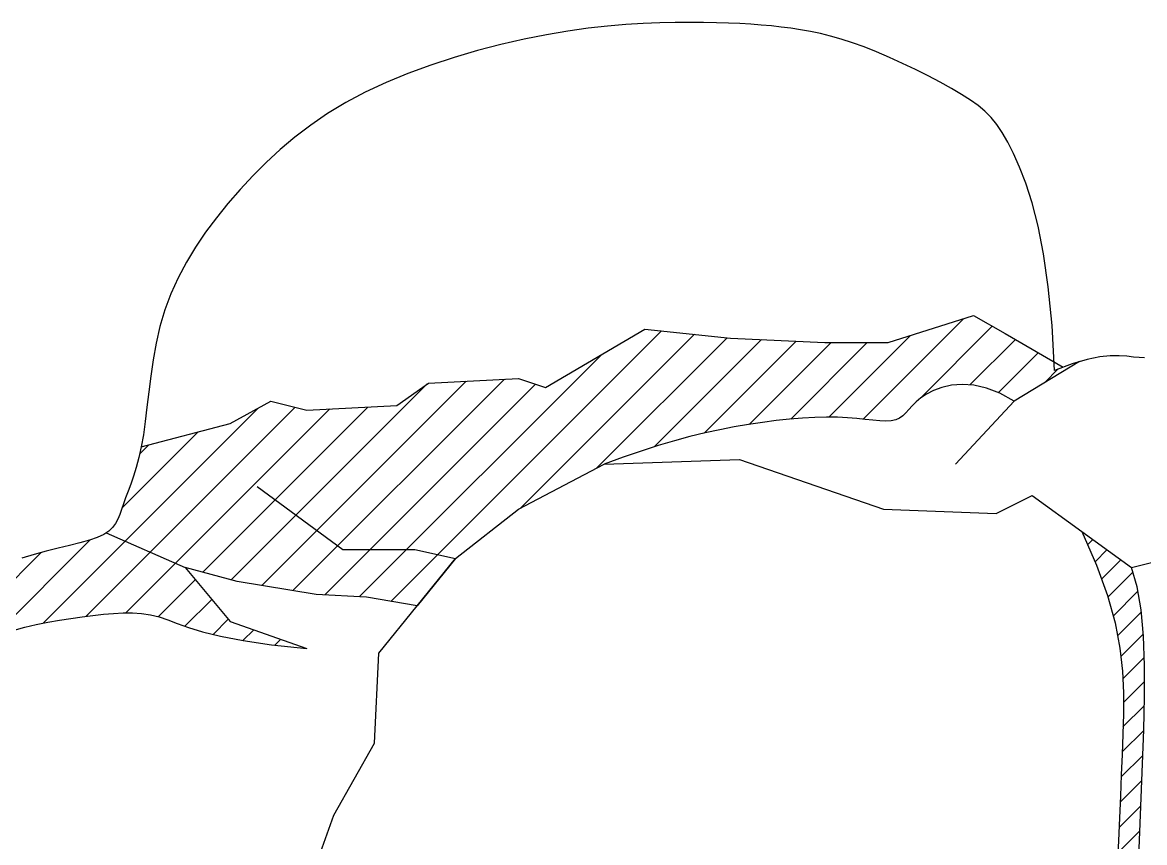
# Model space of a CAD drawing. Header units: inches. Extents: x 4.1 to 46.6, y 13.1 to 37.9.
# Drawn here: x 13.3295 to 13.4116, y 14.6904 to 14.7504 of the extents above; entities that cross this region are included whole.
import ezdxf

# ---------------------------------------------------------------- set-up
doc = ezdxf.new("R2010")
doc.units = ezdxf.units.IN
doc.header["$MEASUREMENT"] = 0
doc.layers.add('02', color=2, linetype='Continuous')
doc.layers.add('8', color=8, linetype='Continuous')

msp = doc.modelspace()

# ---------------------------------------------------------------- hatches: boundary and pattern name
at = {"layer": '8'}
h = msp.add_hatch(dxfattribs=at)
h.set_pattern_fill('ANSI31', color=256, scale=0.015, style=0)
h.set_pattern_definition([(44.99999999999999, (1.53809614157538, 14.83534044480351), (-0.001325825214724776, 0.001325825214724777), [])])
h.paths.add_polyline_path([(13.37205994342688, 14.71806640817252), (13.37344985319535, 14.71857385016213), (13.37476278100397, 14.71902387202593), (13.37600843263093, 14.7194212360528), (13.37719651385444, 14.71977070450251), (13.37833673091839, 14.72007703966395), (13.37943878936815, 14.72034500384055), (13.38051239521477, 14.72057935929209), (13.38156725470211, 14.72078486830745), (13.38261038837257, 14.72096537400379), (13.38363807745512, 14.72112104292777), (13.38464391817573, 14.72125112245434), (13.3856215069932, 14.72135485992934), (13.38656443943503, 14.72143150271316), (13.38746631242569, 14.72148029822441), (13.38832072149265, 14.72150049377982), (13.38912126309472, 14.72149133678343), (13.389862663385, 14.72145408161035), (13.39054416915636, 14.72139801069446), (13.39116615689593, 14.72133441346981), (13.39172900332372, 14.72127457941409), (13.39223308515969, 14.72122979794679), (13.39267877935666, 14.72121135851652), (13.39306646216895, 14.72123055057185), (13.39339651054937, 14.72129866356139), (13.39367250310491, 14.72142353738767), (13.39391082599062, 14.72159921372534), (13.39413106724854, 14.72181628468846), (13.39435281538638, 14.72206534243472), (13.39459565867904, 14.72233697906362), (13.39487918493572, 14.7226217867183), (13.39522298219848, 14.72291035751281), (13.39564663920785, 14.72319328359029), (13.39616545223865, 14.72345833133025), (13.39677755026381, 14.72368196405754), (13.39747677095468, 14.723837819377), (13.39825695221546, 14.72389953487894), (13.39911193101901, 14.72384074816822), (13.40003554550233, 14.72363509684968), (13.4010216326383, 14.72325621848453), (13.40206403056393, 14.72267775069216), (13.40684428139824, 14.72556680140136), (13.40629679690349, 14.72540639593084), (13.40500900549117, 14.72492302176127), (13.40497460592772, 14.72555648423898), (13.40140459853458, 14.72761847851965), (13.39909659306753, 14.72893600613046), (13.39283200473758, 14.72695971608212), (13.38821598961252, 14.72695971608212), (13.38129197390984, 14.72728909594756), (13.37502738069045, 14.72794786110629), (13.36777364652838, 14.72366589843753), (13.3657953548641, 14.72432466087506), (13.35920105296421, 14.72399527830297), (13.35689304284054, 14.72234837084128), (13.35029874094064, 14.72201898825464), (13.34766101724702, 14.72267775069216), (13.34469357975061, 14.72103084323047), (13.33818393833238, 14.71933036686554), (13.3380046992493, 14.71853742743136), (13.33781229685295, 14.71782338744837), (13.33761331279996, 14.71718035695543), (13.33741432874697, 14.71660044600597), (13.33722192635062, 14.71607576468253), (13.33704268726754, 14.71559842300943), (13.33688319292153, 14.71516053106919), (13.33674585660222, 14.71475529471812), (13.33661641813117, 14.71438030315497), (13.33647644919577, 14.71403424138137), (13.33630752101774, 14.71371579439895), (13.33609120528448, 14.71342364723845), (13.33580907368335, 14.71315648488693), (13.33562588555972, 14.71303473861648), (13.34139642868425, 14.71049062784462), (13.34521158648889, 14.70948137522376), (13.35099763497013, 14.70851800774566), (13.35466213411885, 14.70832533587694), (13.35837676403347, 14.70769088135151), (13.36117934439565, 14.71114939028215), (13.3657953548641, 14.71477259051338)])
h.paths.add_polyline_path([(13.34139642868425, 14.71049062784462), (13.33562588555972, 14.71303473861648), (13.33544269743609, 14.71291299234602), (13.33497364799726, 14.71269185464647), (13.33438985915157, 14.71249033220105), (13.3337047137716, 14.71229998716902), (13.33293795636158, 14.71211095712082), (13.33210933189142, 14.71191337962685), (13.33123858509819, 14.7116973922721), (13.33034546071897, 14.71145313259789), (13.32944970372367, 14.71117073820372), (13.32857105884935, 14.71084034666004), (13.32772663844983, 14.71045593091279), (13.32692302371609, 14.7100268054974), (13.32616416415433, 14.70956612031026), (13.32545400833945, 14.70908702527689), (13.32479650531198, 14.70860267027914), (13.32419560411248, 14.70812620525706), (13.32365525378148, 14.70767078010707), (13.32317940335955, 14.70724954472556), (13.32276925914223, 14.70687312861722), (13.32241505877349, 14.70654207971987), (13.32210429691943, 14.70625442553595), (13.32182446847904, 14.70600819355335), (13.32156306881691, 14.70580141131817), (13.3213075925992, 14.70563210631829), (13.32104553472485, 14.70549830607073), (13.32076439009282, 14.70539803809246), (13.32045406712453, 14.70532669990374), (13.32011412670138, 14.70526916911061), (13.31974654392573, 14.70520769335147), (13.31935329250294, 14.70512452022107), (13.31893634753536, 14.70500189737234), (13.31849768319401, 14.70482207242916), (13.31803927388276, 14.70456729298624), (13.31756309447113, 14.70421980668201), (13.31707287397469, 14.70376887442129), (13.31657936288278, 14.703231810262), (13.31609506606358, 14.70263294151394), (13.31563248861815, 14.70199659551603), (13.31520413541469, 14.7013470995926), (13.31482251178707, 14.70070878108257), (13.3145001226035, 14.70010596729574), (13.3142494727322, 14.69956298557102), (13.31407813149738, 14.69909780745096), (13.31397392278771, 14.69870298130721), (13.31391973401654, 14.69836469978785), (13.31389845352854, 14.69806915546818), (13.31389296873706, 14.69780254095261), (13.31388616775396, 14.69755104886011), (13.31386093822542, 14.69730087179508), (13.31380016779761, 14.69703820236194), (13.31369091318223, 14.69675065772484), (13.31353690339486, 14.69643155335965), (13.31334603651661, 14.69607562927289), (13.31312621062855, 14.69567762550017), (13.3128853238118, 14.69523228206257), (13.31263127344894, 14.69473433898114), (13.31237195808674, 14.69417853629151), (13.31211527534063, 14.69355961401473), (13.31186758754077, 14.69287636672837), (13.31162911401364, 14.69214380725046), (13.3113985385676, 14.69138100297008), (13.31117454454537, 14.69060702123264), (13.31095581575531, 14.68984092944178), (13.31074103600579, 14.6891017949429), (13.31052888887237, 14.68840868513965), (13.31031805793057, 14.68778066739199), (13.31010689799908, 14.68723154909552), (13.30989244700643, 14.68675409783194), (13.30967141435715, 14.68633582114584), (13.30944050945575, 14.68596422665454), (13.30919644100825, 14.68562682191717), (13.308935918652, 14.68531111452197), (13.30865565155867, 14.68500461205716), (13.30835234889994, 14.68469482209642), (13.30802458458814, 14.68437144387739), (13.30767839173089, 14.68403294324984), (13.30732166840929, 14.68367997772751), (13.30696231223877, 14.68331320479504), (13.30660822153325, 14.68293328195162), (13.30626729414101, 14.68254086671098), (13.3059474279103, 14.68213661657231), (13.30565652068938, 14.68172118903479), (13.30540016693297, 14.68129480326482), (13.30517474682304, 14.68085592511219), (13.30497433691519, 14.68040258206478), (13.30479301353219, 14.67993280165414), (13.30462485346246, 14.67944461135361), (13.30446393326159, 14.67893603868018), (13.30430432925235, 14.67840511116541), (13.30414011822316, 14.67784985628262), (13.30396724147025, 14.67726884947209), (13.30378909948516, 14.67666285780891), (13.30361095726724, 14.67603319630601), (13.30751669736813, 14.67432011339864), (13.30731946932386, 14.67806368113546), (13.30988344810206, 14.67786665053157), (13.3085028422461, 14.68082209860316), (13.31205297102454, 14.67963992046592), (13.31185574298027, 14.6820042767404), (13.31540587199154, 14.6810191291925), (13.31481418296929, 14.68298942699497), (13.318561539792, 14.6810191291925), (13.31658924491379, 14.68535378600521), (13.31621256451356, 14.68656424068198), (13.31601897677641, 14.68783096618884), (13.31598189523677, 14.68912399006243), (13.31607473296347, 14.69041333981025), (13.31627090349096, 14.69166904296893), (13.3165438203537, 14.69286112706053), (13.31686689685333, 14.69395961962167), (13.31721354629147, 14.69493454818897), (13.31756148793968, 14.69576375805358), (13.31790566238809, 14.69645636559747), (13.31824531666237, 14.69702930502993), (13.31857969732258, 14.69749951047291), (13.31890805069591, 14.69788391613568), (13.31922962334241, 14.69819945616931), (13.31954366228777, 14.69846306475396), (13.3198494138592, 14.69869167605524), (13.32014625011246, 14.6989000290678), (13.32043404578465, 14.69909408210245), (13.32071280041012, 14.69927759831356), (13.32098251468736, 14.69945434084096), (13.32124318791787, 14.69962807282448), (13.32149482056732, 14.69980255741851), (13.32173741263571, 14.69998155774832), (13.32197096365738, 14.70016883698284), (13.3221961649065, 14.70036790737234), (13.3224164690287, 14.70058127768155), (13.32263601971093, 14.70081120584385), (13.32285896087299, 14.7010599497344), (13.32308943573619, 14.70132976725748), (13.32333158822033, 14.70162291631735), (13.32358956201236, 14.70194165480374), (13.32386750056642, 14.70228824062091), (13.32416979879375, 14.70266305011049), (13.32450185603696, 14.7030589332617), (13.32486932263012, 14.70346685853022), (13.32527784914012, 14.70387779432807), (13.32573308590102, 14.70428270912547), (13.32624068347971, 14.70467257131989), (13.32680629221025, 14.70503834939612), (13.32743556265953, 14.70537101175163), (13.32813106877032, 14.7056637220276), (13.32888307938586, 14.70591842449088), (13.32967878672528, 14.70613925862293), (13.3305053830077, 14.70633036387611), (13.33135006091791, 14.70649587973188), (13.3322000124422, 14.70663994565715), (13.33304243003252, 14.70676670111883), (13.33386450614083, 14.70688028556927), (13.33465600692901, 14.70698301963151), (13.33541699526134, 14.70706994848027), (13.33615010817769, 14.70713429844639), (13.3368579824851, 14.70716929586073), (13.33754325475778, 14.70716816703956), (13.33820856226842, 14.70712413832829), (13.33885654182407, 14.70703043602865), (13.33948983023177, 14.70688028647149), (13.34012269512053, 14.7066702902421), (13.3408159285714, 14.70641054479805), (13.34164195325459, 14.70611452186589), (13.3426731918403, 14.70579569315763), (13.34398206699873, 14.70546753039983), (13.34564100186574, 14.70514350531906), (13.3477224188787, 14.70483708959822), (13.35029874094064, 14.70456175499297), (13.34469357975061, 14.7065380450413)])
h = msp.add_hatch(dxfattribs=at)
h.set_pattern_fill('ANSI31', color=256, scale=0.01, style=0)
h.set_pattern_definition([(44.99999999999999, (1.53809614157538, 14.83534044480351), (-0.0008838834764831844, 0.0008838834764831844), [])])
h.paths.add_polyline_path([(13.40976425403963, 14.66802096424093), (13.40996656943346, 14.66971923171244), (13.41015149726766, 14.67149405469994), (13.41031968201744, 14.6733525097998), (13.41047176722671, 14.6753016735793), (13.41060871937546, 14.67734594207016), (13.41073279179867, 14.67947898927835), (13.4108465607674, 14.68169180865974), (13.41095260208706, 14.68397539367018), (13.41105349179591, 14.68632073780921), (13.41115180546652, 14.68871883450359), (13.41125011936995, 14.69116067723829), (13.41135100884597, 14.69363725948373), (13.41145329390886, 14.69613346310965), (13.41154076745036, 14.69860972372866), (13.41159346610542, 14.70102036530901), (13.41159142697464, 14.70331971186264), (13.41151468622732, 14.70546208740146), (13.41134328119691, 14.7074018159083), (13.41105724828552, 14.70909322139508), (13.4106366241281, 14.71049062784462), (13.40700975693065, 14.71312568169836), (13.4080907232524, 14.71066496764709), (13.40888801849681, 14.7084474302292), (13.40944253494266, 14.7064383299194), (13.40979516510154, 14.70460292719239), (13.40998680171791, 14.70290648250833), (13.41005833660486, 14.70131425632738), (13.41005066273968, 14.69979150912426), (13.4100046721683, 14.69830350137366), (13.40995374442312, 14.69681806683824), (13.40990120665404, 14.6953133325342), (13.40984287303175, 14.6937699987366), (13.40977455772693, 14.69216876576414), (13.40969207491028, 14.69049033392097), (13.40959123898531, 14.68871540351123), (13.40946786388989, 14.68682467483908), (13.40931776379469, 14.68479884819411), (13.40913852401312, 14.68263052539718), (13.40893481326523, 14.6803599141322), (13.40871307118098, 14.67803912364346), (13.40847973762314, 14.67572026314614), (13.40824125222164, 14.6734554418554), (13.40800405483927, 14.67129676897187), (13.40777458533879, 14.66929635372529), (13.40755928311731, 14.66750630533082), (13.40736276334385, 14.66596393654348), (13.40718234311092, 14.66464737439404), (13.40701351435158, 14.66351994940945), (13.40685176923174, 14.66254499216032), (13.40669260015014, 14.66168583320271), (13.40653149903986, 14.66090580307813), (13.40636395806681, 14.66016823235717), (13.40618546962972, 14.6594364515959), (13.40599292124855, 14.65868161843267), (13.40592973706546, 14.65844161538283), (13.40594564056258, 14.65814249602139), (13.40584994879785, 14.65782058331118), (13.40571222947213, 14.65762230763088), (13.40557691319148, 14.65712048633307), (13.4053611816303, 14.65633477372925), (13.40514544983628, 14.65555935430624), (13.40493358209963, 14.65480452123032), (13.40472944201204, 14.65408056766777), (13.40453689339805, 14.65339778681394), (13.40435990764993, 14.65276464906222), (13.40420288503404, 14.65218233385989), (13.40407033338445, 14.65165019786676), (13.4039667607681, 14.65116759781543), (13.40389667501907, 14.65073389033663), (13.40386458350579, 14.65034843216293), (13.40387499476086, 14.65001057995417), (13.40393241591985, 14.64971969039928), (13.40403888681206, 14.64947533460967), (13.40418657198782, 14.64927794148847), (13.40436516799267, 14.64912815434676), (13.40456437113929, 14.6490266164665), (13.40477387797321, 14.64897397120243), (13.40498338480714, 14.64897086185104), (13.40518258795376, 14.64901793172342), (13.4053611839586, 14.64911582414519), (13.40551208894934, 14.64926646906409), (13.40564109854634, 14.64947694307651), (13.40575722865063, 14.64975560937186), (13.40586949493039, 14.65011083118319), (13.40598691282096, 14.65055097172902), (13.40611849845621, 14.65108439424242), (13.40627326703864, 14.65171946191279), (13.40646023423645, 14.65246453797321), (13.40668562547538, 14.65332498348019), (13.4069445033488, 14.65429415071143), (13.40722914044048, 14.65536238984081), (13.4075318086357, 14.65652005096948), (13.40768829457696, 14.65713876761314), (13.40782536756481, 14.65794992258182), (13.40795494224179, 14.65821396949926), (13.40816032820615, 14.65906503984755), (13.40847072405043, 14.66043306784289), (13.408768240402, 14.66185191840217), (13.409046544733, 14.66331472940968), (13.40930488569896, 14.6648257896641), (13.40954390754226, 14.66639217576179)])
h.paths.add_polyline_path([(13.39167661759305, 14.66292460120625), (13.39039977154928, 14.6632271979079), (13.38912253621268, 14.66354199061337), (13.38784504126991, 14.6638700605736), (13.38656741640764, 14.66421248903956), (13.38528858944076, 14.66457055233062), (13.38400267860155, 14.66494630702531), (13.38270260048333, 14.66534200474146), (13.38138127098094, 14.66575989709694), (13.38003160668771, 14.66620223573867), (13.37864652373131, 14.66667127229906), (13.37721893847223, 14.66716925836684), (13.37574176703814, 14.66769844561808), (13.37418452817249, 14.66826612502794), (13.37242314921926, 14.66889974511745), (13.37031015967253, 14.66963179376492), (13.36769808949205, 14.67049475883417), (13.36443946817192, 14.67152112823263), (13.3603868256719, 14.67274338983865), (13.35539269125323, 14.67419403153056), (13.34930959510851, 14.67590554118673), (13.34956487807679, 14.67469502006591), (13.34983722613427, 14.6737559816875), (13.35012824907201, 14.6730511132237), (13.35028390334222, 14.67279710757888), (13.35050213154639, 14.67247766118547), (13.35077276061523, 14.6721946349326), (13.35112946880284, 14.67196839949341), (13.35151129219915, 14.67182708278873), (13.35191984059523, 14.67173337203443), (13.35235661668005, 14.6716555298963), (13.35282269380289, 14.67158412095617), (13.35331903774525, 14.67151528530397), (13.35384661452147, 14.67144516298598), (13.3544063901459, 14.67136989407757), (13.3549993301672, 14.67128561863959), (13.35562640129822, 14.67118847674741), (13.35628856862198, 14.67107460846185), (13.35698567171815, 14.67094122604343), (13.35771304140101, 14.67078983059494), (13.35846488228302, 14.67062299538978), (13.35923539827812, 14.67044329371587), (13.36001879376593, 14.67025329884658), (13.36080927289325, 14.67005558409895), (13.36160104003969, 14.66985272271726), (13.36238829935203, 14.66964728801853), (13.36316675789888, 14.66944131718359), (13.3639381325734, 14.66923470297937), (13.36470564342338, 14.66902680210936), (13.36547251049663, 14.66881697124794), (13.36624195337529, 14.66860456708404), (13.36701719210717, 14.66838894630658), (13.3678014462744, 14.66816946560451), (13.36859793615761, 14.6679454816522), (13.36940773510608, 14.66771688723114), (13.3702233294421, 14.66748571955126), (13.37103506018641, 14.66725455188592), (13.37183326719563, 14.66702595753762), (13.37260829125765, 14.66680250979428), (13.37335047269474, 14.66658678194384), (13.37405015159632, 14.66638134727421), (13.37469766851748, 14.66618877908789), (13.37528636915843, 14.66601079289561), (13.37582161979984, 14.66584567317208), (13.37631179233315, 14.66569084661481), (13.37676525795135, 14.66554373995044), (13.37719038901153, 14.66540177986193), (13.37759555647384, 14.66526239306134), (13.37798913269538, 14.66512300624621), (13.37837948886911, 14.66498104612859), (13.37877349419753, 14.66483426106155), (13.37917200736004, 14.66468168607847), (13.37957438411425, 14.66452267785374), (13.37997998091626, 14.66435659306174), (13.38038815375651, 14.6641827883914), (13.38079825839262, 14.6640006205171), (13.38120965104784, 14.66380944612778), (13.38162168747979, 14.66360862188325), (13.38203243612546, 14.6633970755984), (13.3824348131125, 14.66317201951918), (13.38282044654946, 14.6629302370466), (13.38318096524338, 14.66266851153799), (13.38350799706998, 14.66238362637981), (13.38379317060347, 14.66207236495851), (13.38402811395238, 14.66173151063143), (13.38420445569093, 14.66135784679958), (13.38431758065011, 14.66094933626758), (13.3843778996193, 14.66050865954188), (13.38439958011034, 14.66003967654709), (13.38439678940225, 14.65954624726604), (13.38438369523968, 14.65903223159424), (13.38437446490164, 14.65850148951452), (13.38438326589997, 14.6579578809224), (13.3844242657465, 14.65740526581525), (13.38450937768678, 14.65684804019569), (13.38464149999666, 14.65629274452388), (13.38482127622004, 14.65574645539622), (13.38504935083213, 14.65521624935085), (13.38532636737685, 14.6547092029405), (13.38565297009657, 14.65423239274699), (13.38602980276804, 14.65379289533761), (13.3864575094008, 14.65339778726505), (13.38693501687843, 14.65305264400834), (13.38745438264917, 14.65275703666433), (13.38800594726811, 14.65250903528525), (13.38858005105752, 14.65230670989425), (13.3891670341068, 14.65214813052902), (13.3897572372039, 14.65203136721269), (13.39034100067104, 14.65195448996841), (13.3909086648305, 14.65191556881931), (13.39145239446546, 14.65191342436177), (13.39197165313411, 14.65194987932503), (13.39246772862273, 14.65202750702614), (13.39294190918329, 14.65214888075301), (13.39339548236924, 14.65231657379357), (13.39382973619971, 14.65253315943577), (13.3942459586938, 14.65280121101117), (13.39464543787065, 14.65312330177861), (13.39502924707952, 14.65349943175264), (13.3953976005246, 14.65391930776699), (13.39575049867156, 14.65437006330925), (13.39608794152039, 14.65483883191067), (13.39640992860544, 14.6553127471025), (13.39671646062519, 14.65577894240144), (13.39700753734681, 14.65622455130964), (13.39728315853748, 14.65663670735833), (13.39754375353689, 14.65700490292969), (13.39779146927643, 14.65732806580948), (13.39802888156149, 14.65760748266351), (13.39825856619748, 14.65784444014301), (13.39848309898983, 14.65804022491378), (13.39870505574393, 14.6581961236125), (13.39903667829233, 14.65837137870134), (13.39938150862466, 14.6584375148714), (13.39962087179768, 14.65844775047029), (13.39987388280454, 14.65842627257101), (13.40014478964034, 14.65837523747635), (13.40043784030016, 14.65829680146001), (13.40075728324476, 14.65819312082479), (13.40110736600357, 14.65806635185894), (13.40149233703735, 14.6579186508798), (13.40191391254078, 14.65775398748977), (13.40236368220533, 14.65758358456245), (13.40283070392209, 14.65742047831467), (13.40330403558212, 14.65727770493416), (13.40377273554216, 14.65716830062323), (13.40422586146045, 14.65710530158416), (13.40465247146088, 14.65710174403378), (13.40504162343453, 14.65717066415985), (13.40538145093481, 14.65732057707377), (13.4056563892332, 14.65754191355248), (13.40571222947213, 14.65762230763088), (13.40578878092813, 14.65790619896601), (13.40592973706546, 14.65844161538283), (13.40592697499554, 14.65849356139828), (13.40577746326338, 14.65885968911337), (13.40548061583425, 14.6592267888673), (13.40501994340914, 14.65958077036069), (13.40438543962549, 14.65991059995307), (13.40359303126345, 14.66021747078506), (13.40266512757401, 14.66050563259799), (13.40162413804094, 14.66077933520595), (13.40049247214804, 14.66104282839391), (13.39929253914627, 14.66130036194685), (13.39804674898508, 14.6615561856352), (13.3967775106826, 14.66181454927304), (13.39550352053951, 14.66207917452724), (13.39422862189124, 14.66235167078142), (13.39295294419165, 14.66263311924289)])
h.paths.add_polyline_path([(13.41851476304467, 14.6573375387425), (13.41787827624242, 14.65737262895439), (13.41724979276071, 14.65743436996584), (13.4166279787128, 14.65752542685826), (13.41601123664762, 14.65764702471373), (13.41539691392566, 14.65779462864615), (13.41478209434311, 14.65796226377009), (13.41416386216181, 14.65814395520013), (13.41353930094513, 14.65833372807996), (13.41290549472208, 14.65852560750958), (13.41225952728885, 14.65871361860357), (13.41159848244163, 14.65889178649107), (13.4109238796332, 14.65905002101957), (13.41025497908007, 14.65916177093917), (13.40961547688815, 14.65919636968923), (13.40902906869772, 14.65912315076733), (13.4085194506147, 14.65891144762739), (13.40811031827937, 14.65853059375243), (13.40795494224179, 14.65821396949926), (13.40784478051822, 14.65775748425679), (13.40768829457696, 14.65713876761314), (13.40870773027885, 14.65714524529634), (13.40959208136658, 14.65712866635753), (13.41035073650303, 14.65708623298727), (13.41099308504957, 14.6570151474198), (13.41152851590189, 14.65691261184569), (13.41196641749005, 14.6567758284555), (13.41231617917541, 14.65660199946891), (13.41258718938801, 14.65638832709104), (13.4127891625208, 14.65613303504236), (13.41293311146322, 14.65583843314838), (13.4130303741363, 14.65550785272083), (13.41309228869389, 14.65514462510058), (13.41313019328985, 14.65475208162846), (13.41315542584519, 14.65433355364533), (13.41317932451378, 14.65389237246294), (13.41321322721663, 14.65343186942212), (13.41326691610041, 14.65295598662218), (13.41334394788603, 14.65247110913791), (13.41344632375288, 14.65198423281712), (13.41357604394901, 14.6515023534785), (13.41373510988663, 14.65103246698439), (13.41392552227947, 14.65058156918261), (13.41414928184125, 14.65015665587729), (13.41440838951851, 14.64976472293077), (13.41470434567194, 14.64941148917299), (13.41503665041412, 14.64909756531873), (13.4154043032718, 14.64882228510854), (13.41580630353886, 14.64858498223933), (13.41624165120768, 14.64838499045166), (13.41670934557217, 14.648221643457), (13.41720838639188, 14.64809427496678), (13.41773777296069, 14.64800221870704), (13.41829528244446, 14.64794480840377), (13.41887380070287, 14.64792137781209), (13.41946499076906, 14.647931260658), (13.420060515909, 14.64797379068208), (13.42065203938867, 14.64804830165398), (13.42123122447404, 14.64815412729971), (13.42178973443109, 14.64829060137439), (13.42231923229295, 14.64845705761858), (13.42281293733279, 14.64865271874172), (13.42327029424953, 14.6488763632124), (13.42369230305079, 14.64912665849718), (13.42407996420982, 14.64940227203354), (13.42443427819993, 14.6497018712735), (13.42475624549436, 14.65002412365451), (13.42504686633359, 14.65036769661404), (13.42530714119087, 14.65073125760413), (13.4255382370134, 14.651112974364), (13.42574198850664, 14.65150901586916), (13.42592039568584, 14.65191505138231), (13.42607546019602, 14.65232675016617), (13.42620918228525, 14.65273978149802), (13.42632356313291, 14.65314981462601), (13.42642060345273, 14.65355251882741), (13.42650230395842, 14.65394356336495), (13.42657144394937, 14.65431895065288), (13.42663391450654, 14.65467601558069), (13.42669638506371, 14.65501242618942), (13.42676552528749, 14.65532585052009), (13.42684800414602, 14.65561395662829), (13.42695049130592, 14.65587441252595), (13.42707965643379, 14.65610488628321), (13.42724216849777, 14.65630304591199), (13.42744425245795, 14.65646783648575), (13.42769035491395, 14.65660331113489), (13.42798447706039, 14.65671480006589), (13.42833062079038, 14.65680763342701), (13.42873278776418, 14.65688714138108), (13.42919497987489, 14.65695865410547), (13.42972119831714, 14.65702750177755), (13.43031544521685, 14.65709901456015), (13.43098061046797, 14.65717768978087), (13.43171513806331, 14.65726469342647), (13.4325163597637, 14.6573603585903), (13.43338160826127, 14.65746501843845), (13.43430821554969, 14.65757900609336), (13.43529351385544, 14.65770265466293), (13.43633483540501, 14.6578362972987), (13.43742951242487, 14.65798026712313), (13.43857293207432, 14.65813434204486), (13.43975269984688, 14.65829607907384), (13.44095447686735, 14.65846247996254), (13.44216392379488, 14.65863054652167), (13.44336670128862, 14.65879728051826), (13.44454847000773, 14.65895968371936), (13.44569489084418, 14.65911475793567), (13.44679162422429, 14.65925950493423), (13.44782788799378, 14.65939198140862), (13.44880712827901, 14.65951446381681), (13.44973634769443, 14.65963028349964), (13.45062254932012, 14.65974277181252), (13.45147273600335, 14.6598552601254), (13.45229391059141, 14.65997107980823), (13.45309307616438, 14.66009356220187), (13.45387723556954, 14.66022603869081), (13.45465081840987, 14.66037076259548), (13.45540796247545, 14.66052567519822), (13.45614023231204, 14.66068763974639), (13.45683919223259, 14.66085351951645), (13.45749640701573, 14.66102017775578), (13.45810344097438, 14.66118447771172), (13.45865185842152, 14.66134328264619), (13.45913322436857, 14.66149345582111), (13.45954105844024, 14.66163267461983), (13.45987670243952, 14.66176187302793), (13.46014345394681, 14.66188279913789), (13.4603446103097, 14.66199720105672), (13.4604834684101, 14.66210682689146), (13.46056332606125, 14.66221342473458), (13.46058748037788, 14.66231874270764), (13.46055922894041, 14.66242452891769), (13.46048154755729, 14.66253156008773), (13.46035612890731, 14.66263672756489), (13.46018434413011, 14.66273595129772), (13.4599675645982, 14.66282515123479), (13.45970716145123, 14.66290024735375), (13.4594045060617, 14.66295715961772), (13.45906096956926, 14.66299180797526), (13.45867792357924, 14.66300011238949), (13.4582575271302, 14.66297963980927), (13.45780509365025, 14.66293454503924), (13.45732672423358, 14.66287062989889), (13.45682851974155, 14.66279369617863), (13.456316581734, 14.66270954568339), (13.45579701130512, 14.66262398023267), (13.45527590978193, 14.66254280160232), (13.45475937802578, 14.66247181161183), (13.45425261188532, 14.66241517881739), (13.45375718389872, 14.66237053883836), (13.45327376089293, 14.66233389407447), (13.45280300992775, 14.66230124691086), (13.45234559806298, 14.66226859971815), (13.45190219189274, 14.66223195488149), (13.45147345847684, 14.66218731480061), (13.45106006464223, 14.66213068186065), (13.45065967626172, 14.66205916888888), (13.45025795399445, 14.66197433051005), (13.44983755731258, 14.66187883183469), (13.44938114568825, 14.66177533790054), (13.44887137836079, 14.66166651381812), (13.44829091503519, 14.66155502463974), (13.44762241495076, 14.66144353547591), (13.44684853757965, 14.6613347113935), (13.44595766746673, 14.66123010701725), (13.44496108642082, 14.66112683517443), (13.44387580178912, 14.66102089827931), (13.442718820686, 14.66090829870248), (13.44150715045865, 14.66078503881457), (13.44025779775578, 14.66064712101528), (13.43898776969175, 14.66049054770432), (13.43771407361376, 14.66031132123775), (13.43645177133615, 14.66010716521581), (13.43520814347315, 14.65988268799723), (13.43398852557178, 14.65964421912671), (13.43279825317907, 14.6593980881635), (13.43164266207489, 14.65915062466687), (13.43052708757344, 14.65890815818151), (13.42945686522174, 14.65867701826668), (13.42843733056682, 14.65846353445253), (13.42747209620896, 14.65827270379399), (13.42655788319419, 14.65810419313951), (13.42568968915614, 14.65795633681867), (13.4248625121941, 14.65782746916105), (13.4240713501745, 14.65771592451077), (13.42331120096381, 14.65762003718286), (13.4225770626613, 14.65753814150688), (13.42186393290061, 14.65746857182697), (13.42116742119427, 14.6574103842477), (13.42048558224226, 14.65736552207548), (13.41981708215783, 14.65733665037718), (13.41916058705422, 14.6573264342342)])

# ---------------------------------------------------------------- linework, layer by layer
at = {"layer": '02'}
for points in [[(13.40500900549117, 14.72492302176127), (13.40483036920662, 14.72821258109346), (13.40455926120515, 14.73104123605757), (13.40421378150816, 14.7334530388371), (13.40381202897291, 14.73549204167378), (13.40337210315514, 14.73720229676568), (13.40291210337776, 14.73862785631085), (13.40245012942935, 14.7398127725219), (13.40200428016718, 14.74080109761147), (13.40158684159863, 14.74163337715894), (13.40118684414077, 14.74233613012351), (13.40078750489513, 14.74293236884572), (13.40037204073045, 14.74344510568065), (13.39992366851541, 14.74389735293974), (13.39942560511875, 14.74431212296352), (13.39886106740917, 14.74471242809253), (13.39821327248822, 14.74512128066729), (13.39747141515139, 14.7455561043071), (13.39664860422957, 14.74601196778989), (13.39576392601478, 14.74647835120144), (13.39483646749753, 14.74694473462754), (13.39388531496982, 14.74740059813942), (13.39292955542217, 14.74783542180834), (13.39198827561225, 14.74823868570551), (13.39108056183207, 14.74859986991672), (13.39022100348259, 14.74891108448086), (13.38940620007227, 14.74917495940921), (13.38862825375284, 14.74939675463705), (13.38787926667604, 14.74958173012877), (13.38715134052794, 14.74973514584875), (13.38643657746027, 14.74986226176137), (13.38572707985762, 14.74996833780191), (13.38501494940604, 14.7500586339493), (13.38429239815335, 14.75013753348779), (13.38355207656744, 14.75020591309752), (13.38278674477945, 14.75026377276393), (13.38198916315335, 14.75031111250158), (13.38115209182027, 14.75034793228136), (13.38026829091135, 14.75037423213238), (13.37933052102338, 14.75039001204008), (13.3783315422875, 14.75039527200446), (13.37726521170001, 14.75038891622265), (13.37612977441634, 14.75036546553477), (13.37492457199144, 14.75031834500718), (13.37364894621308, 14.75024097967711), (13.37230223933469, 14.75012679461091), (13.37088379267837, 14.74996921484584), (13.36939294849756, 14.74976166543368), (13.3678290483472, 14.7494975714117), (13.36619527362521, 14.74917178242052), (13.36451016207459, 14.74878484635432), (13.36279609151418, 14.74833873571064), (13.36107543906431, 14.74783542295794), (13.35937058277662, 14.74727688059378), (13.35770389953862, 14.74666508108661), (13.35609776716913, 14.74600199693399), (13.35457456302132, 14.74528960060437), (13.35315150887939, 14.74453008376171), (13.35182520448464, 14.74372651470643), (13.35058709377657, 14.74288218094901), (13.34942862022902, 14.74200036992719), (13.34834122824716, 14.74108436915143), (13.34731636177051, 14.74013746610311), (13.3463454642729, 14.73916294824906), (13.34541998015951, 14.73816410308521), (13.34453387585702, 14.7371435605792), (13.3436912105349, 14.73610132074558), (13.34289856515127, 14.73503672607061), (13.34216252182844, 14.7339491190842), (13.34148966222304, 14.73283784227263), (13.34088656729321, 14.73170223815126), (13.34035981916125, 14.73054164920635), (13.33991599948379, 14.72935541795326), (13.33955817929703, 14.72814551687501), (13.33927538925084, 14.72692443838335), (13.339053150306, 14.72570730487226), (13.33887698225911, 14.72450923872114), (13.33873240630376, 14.72334536233851), (13.33860494223657, 14.72223079811832), (13.3384801110183, 14.72118066842544), (13.33834343291122, 14.72021009566837), (13.33818393833238, 14.71933036686554), (13.3380046992493, 14.71853742743136), (13.33781229685295, 14.71782338744837), (13.33761331279996, 14.71718035695543), (13.33741432874697, 14.71660044600597), (13.33722192635062, 14.71607576468253), (13.33704268726754, 14.71559842300943), (13.33688319292153, 14.71516053106919), (13.33674585660222, 14.71475529471812), (13.33661641813117, 14.71438030315497), (13.33647644919577, 14.71403424138137), (13.33630752101774, 14.71371579439895), (13.33609120528448, 14.71342364723845), (13.33580907368335, 14.71315648488693), (13.33544269743609, 14.71291299234602), (13.33497364799726, 14.71269185464647), (13.33438985915157, 14.71249033220105), (13.3337047137716, 14.71229998716902), (13.33293795636158, 14.71211095712082), (13.33210933189142, 14.71191337962685), (13.33123858509819, 14.7116973922721), (13.33034546071897, 14.71145313259789), (13.32944970372367, 14.71117073820372)], [(13.33818393833238, 14.71933036686554), (13.34469357975061, 14.72103084323047), (13.34766101724702, 14.72267775069216), (13.35029874094064, 14.72201898825464), (13.35689304284054, 14.72234837084128), (13.35920105296421, 14.72399527830297), (13.3657953548641, 14.72432466087506), (13.36777364652838, 14.72366589843753), (13.37502738069045, 14.72794786110629), (13.38129197390984, 14.72728909594756), (13.38821598961252, 14.72695971608212), (13.39283200473758, 14.72695971608212), (13.39909659306753, 14.72893600613046), (13.40140459853458, 14.72761847851965), (13.40565290119733, 14.72516470884606)], [(13.41160889509368, 14.72584662909961), (13.41121505926597, 14.72585819224063), (13.41078849257204, 14.72590528028835), (13.41030868426199, 14.72596337095186), (13.40975237106207, 14.7260035365953), (13.40909628923285, 14.7259968495537), (13.40831717526774, 14.72591438219118), (13.40739176566015, 14.72572720687188), (13.40629679690349, 14.72540639593084), (13.40500900549117, 14.72492302176127)], [(13.40684428139824, 14.72556680140136), (13.40206403056393, 14.72267775069216), (13.39777773366544, 14.71806640817252)], [(13.40206403056393, 14.72267775069216), (13.4010216326383, 14.72325621848453), (13.40003554550233, 14.72363509684968), (13.39911193101901, 14.72384074816822), (13.39825695221546, 14.72389953487894), (13.39747677095468, 14.723837819377), (13.39677755026381, 14.72368196405754), (13.39616545223865, 14.72345833133025), (13.39564663920785, 14.72319328359029), (13.39522298219848, 14.72291035751281), (13.39487918493572, 14.7226217867183), (13.39459565867904, 14.72233697906362), (13.39435281538638, 14.72206534243472), (13.39413106724854, 14.72181628468846), (13.39391082599062, 14.72159921372534), (13.39367250310491, 14.72142353738767), (13.39339651054937, 14.72129866356139), (13.39306646216895, 14.72123055057185), (13.39267877935666, 14.72121135851652), (13.39223308515969, 14.72122979794679), (13.39172900332372, 14.72127457941409), (13.39116615689593, 14.72133441346981), (13.39054416915636, 14.72139801069446), (13.389862663385, 14.72145408161035), (13.38912126309472, 14.72149133678343), (13.38832072149265, 14.72150049377982), (13.38746631242569, 14.72148029822441), (13.38656443943503, 14.72143150271316), (13.3856215069932, 14.72135485992934), (13.38464391817573, 14.72125112245434), (13.38363807745512, 14.72112104292777), (13.38261038837257, 14.72096537400379), (13.38156725470211, 14.72078486830745), (13.38051239521477, 14.72057935929209), (13.37943878936815, 14.72034500384055), (13.37833673091839, 14.72007703966395), (13.37719651385444, 14.71977070450251), (13.37600843263093, 14.7194212360528), (13.37476278100397, 14.71902387202593), (13.37344985319535, 14.71857385016213), (13.37205994342688, 14.71806640817252)], [(13.34930959510851, 14.67590554118673), (13.34897988130572, 14.68315193892798), (13.35227703237209, 14.69237462942423), (13.3552444698685, 14.69764473711715), (13.35557418343845, 14.70423237242088), (13.36117934439565, 14.71114939028215), (13.3657953548641, 14.71477259051338), (13.37205994342688, 14.71806640817252), (13.38195140128258, 14.7183957880234), (13.39250229116763, 14.71477259051338), (13.40074517116184, 14.71444320794129), (13.40338288996603, 14.71576073553755), (13.4106366241281, 14.71049062784462), (13.41723093091744, 14.71213753530632), (13.42151722781594, 14.71147877286879), (13.4251440973417, 14.71378444550377), (13.42976010781015, 14.71378444550377), (13.44064071126516, 14.70851433508964), (13.44690529982793, 14.7035736099688), (13.45086188292365, 14.69830350227588), (13.45646704388085, 14.69039833937589), (13.4610830543493, 14.68216379527169)], [(13.34667187141488, 14.71641949797507), (13.35293646463427, 14.71180815273422), (13.35821190713207, 14.71180815273422), (13.36117934439565, 14.71114939028215)], [(13.33562588555972, 14.71303473861648), (13.34139642868425, 14.71049062784462), (13.34469357975061, 14.7065380450413), (13.35029874094064, 14.70456175499297)], [(13.40700975693065, 14.71312568169836), (13.4080907232524, 14.71066496764709), (13.40888801849681, 14.7084474302292), (13.40944253494266, 14.7064383299194), (13.40979516510154, 14.70460292719239), (13.40998680171791, 14.70290648250833), (13.41005833660486, 14.70131425632738), (13.41005066273968, 14.69979150912426), (13.4100046721683, 14.69830350137366), (13.40995374442312, 14.69681806683824), (13.40990120665404, 14.6953133325342), (13.40984287303175, 14.6937699987366), (13.40977455772693, 14.69216876576414), (13.40969207491028, 14.69049033392097), (13.40959123898531, 14.68871540351123)], [(13.36117934439565, 14.71114939028215), (13.35837676403347, 14.70769088135151), (13.35466213411885, 14.70832533587694), (13.35099763497013, 14.70851800774566), (13.34521158648889, 14.70948137522376), (13.34139642868425, 14.71049062784462)], [(13.41115180546652, 14.68871883450359), (13.41125011936995, 14.69116067723829), (13.41135100884597, 14.69363725948373), (13.41145329390886, 14.69613346310965), (13.41154076745036, 14.69860972372866), (13.41159346610542, 14.70102036530901), (13.41159142697464, 14.70331971186264), (13.41151468622732, 14.70546208740146), (13.41134328119691, 14.7074018159083), (13.41105724828552, 14.70909322139508), (13.4106366241281, 14.71049062784462)], [(13.32888307938586, 14.70591842449088), (13.32967878672528, 14.70613925862293), (13.3305053830077, 14.70633036387611), (13.33135006091791, 14.70649587973188), (13.3322000124422, 14.70663994565715), (13.33304243003252, 14.70676670111883), (13.33386450614083, 14.70688028556927), (13.33465600692901, 14.70698301963151), (13.33541699526134, 14.70706994848027), (13.33615010817769, 14.70713429844639), (13.3368579824851, 14.70716929586073), (13.33754325475778, 14.70716816703956), (13.33820856226842, 14.70712413832829), (13.33885654182407, 14.70703043602865), (13.33948983023177, 14.70688028647149), (13.34012269512053, 14.7066702902421), (13.3408159285714, 14.70641054479805), (13.34164195325459, 14.70611452186589), (13.3426731918403, 14.70579569315763), (13.34398206699873, 14.70546753039983), (13.34564100186574, 14.70514350531906), (13.3477224188787, 14.70483708959822), (13.35029874094064, 14.70456175499297)]]:
    msp.add_lwpolyline(points, dxfattribs=at)

doc.saveas('drawing.dxf')
